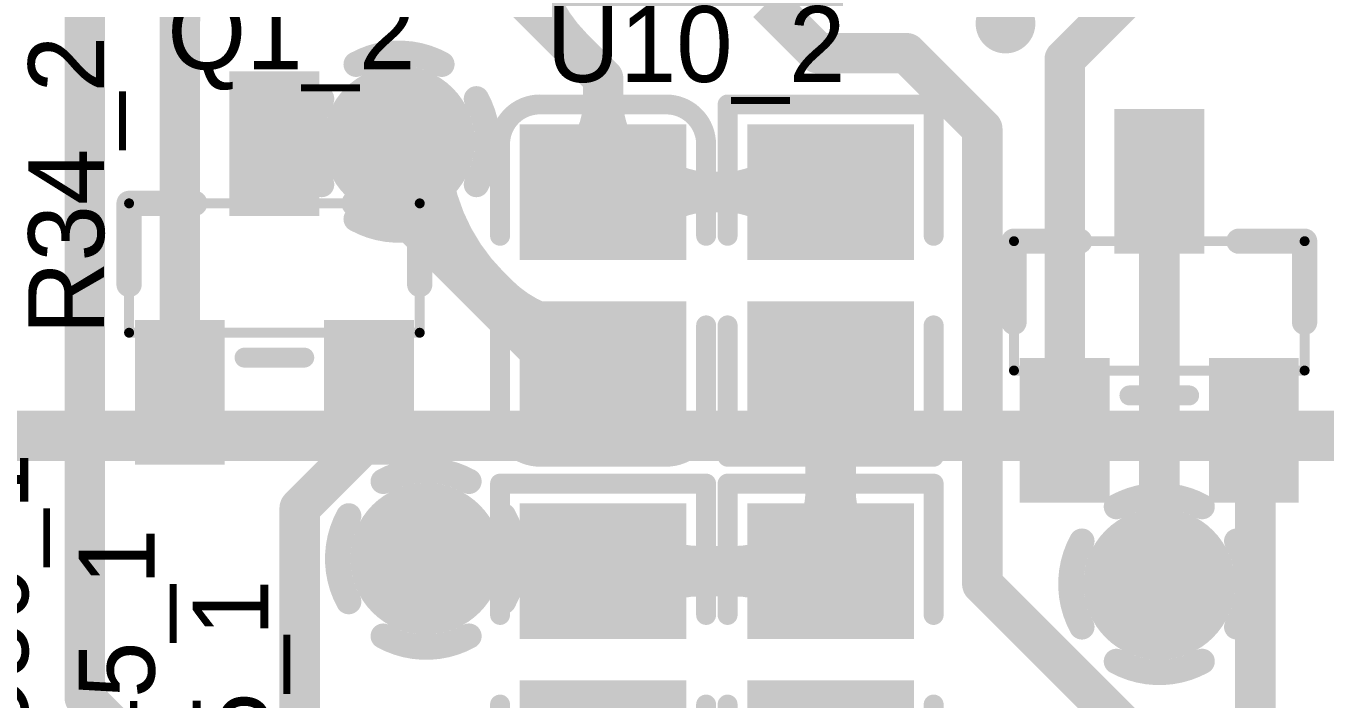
# Model space of a CAD drawing. Header units: millimetres. Extents: x 3.32 to 12.49, y 5.66 to 10.73.
# Drawn here: x 7.036 to 7.55, y 8.145 to 8.411 of the extents above; entities that cross this region are included whole.
import ezdxf

# ---------------------------------------------------------------- set-up
doc = ezdxf.new("R2010")
doc.units = ezdxf.units.MM
doc.header["$MEASUREMENT"] = 0
for name, color, linetype in [('BottomLayer', 5, 'Continuous'), ('InternalPlane1', 76, 'Continuous'), ('InternalPlane2', 16, 'Continuous'), ('Mechanical13', 56, 'Continuous'), ('MultiLayer', 9, 'Continuous'), ('TopLayer', 1, 'Continuous'), ('TopOverlay', 2, 'Continuous'), ('TopPaste', 8, 'Continuous'), ('TopSolder', 216, 'Continuous'), ('ViaHoleLayer', 16, 'Continuous')]:
    doc.layers.add(name, color=color, linetype=linetype)

# ---------------------------------------------------------------- blocks, each defined once
blk = doc.blocks.new('SOIC_8_150____7')
at = {"layer": 'Mechanical13', "const_width": 0.00394}
for points in [[(-0.09941, 0.07854), (0.09941, 0.07854)], [(-0.09941, 0.07854), (-0.09941, -0.07854)], [(0.09941, 0.07854), (0.09941, -0.07854)], [(-0.09941, -0.07854), (0.09941, -0.07854)]]:
    blk.add_lwpolyline(points, dxfattribs=at)
at = {"layer": 'Mechanical13'}
for points, const_width in [([(-0.10039, 0.07854, 1), (-0.09843, 0.07854, 1)], 0.00197), ([(-0.10039, 0.07854, 1), (-0.09843, 0.07854, 1)], 0.00197), ([(0.09843, 0.07854, 1), (0.10039, 0.07854, 1)], 0.00197), ([(0.09843, 0.07854, 1), (0.10039, 0.07854, 1)], 0.00197), ([(-0.04429, -0.04311, 1), (-0.08366, -0.04311, 1)], 0.00394), ([(-0.08465, -0.04311, 1), (-0.08268, -0.04311, 1)], 0.00197), ([(-0.04528, -0.04311, 1), (-0.04331, -0.04311, 1)], 0.00197), ([(-0.10039, -0.07854, 1), (-0.09843, -0.07854, 1)], 0.00197), ([(-0.10039, -0.07854, 1), (-0.09843, -0.07854, 1)], 0.00197), ([(0.09843, -0.07854, 1), (0.10039, -0.07854, 1)], 0.00197), ([(0.09843, -0.07854, 1), (0.10039, -0.07854, 1)], 0.00197)]:
    blk.add_lwpolyline(points, format="xyb", close=True, dxfattribs=dict(at, const_width=const_width))
at = {"layer": 'TopLayer', "const_width": 0.02756}
for points in [[(-0.075, 0.08071), (-0.075, 0.12402)], [(-0.025, 0.08071), (-0.025, 0.12402)], [(0.025, 0.08071), (0.025, 0.12402)], [(0.075, 0.08071), (0.075, 0.12402)], [(-0.075, -0.12402), (-0.075, -0.08071)], [(-0.025, -0.12402), (-0.025, -0.08071)], [(0.025, -0.12402), (0.025, -0.08071)], [(0.075, -0.12402), (0.075, -0.08071)]]:
    blk.add_lwpolyline(points, dxfattribs=at)
at = {"layer": 'TopLayer', "const_width": 0.01378}
for points in [[(-0.08189, 0.12402, 1), (-0.06811, 0.12402, 1)], [(-0.03189, 0.12402, 1), (-0.01811, 0.12402, 1)], [(0.01811, 0.12402, 1), (0.03189, 0.12402, 1)], [(0.06811, 0.12402, 1), (0.08189, 0.12402, 1)], [(-0.08189, 0.08071, 1), (-0.06811, 0.08071, 1)], [(-0.03189, 0.08071, 1), (-0.01811, 0.08071, 1)], [(0.01811, 0.08071, 1), (0.03189, 0.08071, 1)], [(0.06811, 0.08071, 1), (0.08189, 0.08071, 1)], [(-0.08189, -0.08071, 1), (-0.06811, -0.08071, 1)], [(-0.03189, -0.08071, 1), (-0.01811, -0.08071, 1)], [(0.01811, -0.08071, 1), (0.03189, -0.08071, 1)], [(0.06811, -0.08071, 1), (0.08189, -0.08071, 1)], [(-0.08189, -0.12402, 1), (-0.06811, -0.12402, 1)], [(-0.03189, -0.12402, 1), (-0.01811, -0.12402, 1)], [(0.01811, -0.12402, 1), (0.03189, -0.12402, 1)], [(0.06811, -0.12402, 1), (0.08189, -0.12402, 1)]]:
    blk.add_lwpolyline(points, format="xyb", close=True, dxfattribs=at)
at = {"layer": 'TopOverlay', "const_width": 0.01}
for points in [[(-0.09449, 0.05512), (0.09449, 0.05512)], [(-0.09449, 0.05512), (-0.09449, -0.05512)], [(0.09449, 0.05512), (0.09449, -0.05512)], [(-0.09449, -0.05512), (0.09449, -0.05512)]]:
    blk.add_lwpolyline(points, dxfattribs=at)
at = {"layer": 'TopOverlay'}
for points, const_width in [([(-0.09699, 0.05512, 1), (-0.09199, 0.05512, 1)], 0.005), ([(-0.09699, 0.05512, 1), (-0.09199, 0.05512, 1)], 0.005), ([(0.09199, 0.05512, 1), (0.09699, 0.05512, 1)], 0.005), ([(0.09199, 0.05512, 1), (0.09699, 0.05512, 1)], 0.005), ([(-0.05906, -0.02756, 1), (-0.0748, -0.02756, 1)], 0.01575), ([(-0.07874, -0.02756, 1), (-0.07087, -0.02756, 1)], 0.00787), ([(-0.06299, -0.02756, 1), (-0.05512, -0.02756, 1)], 0.00787), ([(-0.09699, -0.05512, 1), (-0.09199, -0.05512, 1)], 0.005), ([(-0.09699, -0.05512, 1), (-0.09199, -0.05512, 1)], 0.005), ([(0.09199, -0.05512, 1), (0.09699, -0.05512, 1)], 0.005), ([(0.09199, -0.05512, 1), (0.09699, -0.05512, 1)], 0.005), ([(-0.10236, -0.11417, 1), (-0.11417, -0.11417, 1)], 0.01181), ([(-0.11713, -0.11417, 1), (-0.11122, -0.11417, 1)], 0.00591), ([(-0.10531, -0.11417, 1), (-0.09941, -0.11417, 1)], 0.00591)]:
    blk.add_lwpolyline(points, format="xyb", close=True, dxfattribs=dict(at, const_width=const_width))
at = {"layer": 'TopPaste', "const_width": 0.02756}
for points in [[(-0.075, 0.08071), (-0.075, 0.12402)], [(-0.025, 0.08071), (-0.025, 0.12402)], [(0.025, 0.08071), (0.025, 0.12402)], [(0.075, 0.08071), (0.075, 0.12402)], [(-0.075, -0.12402), (-0.075, -0.08071)], [(-0.025, -0.12402), (-0.025, -0.08071)], [(0.025, -0.12402), (0.025, -0.08071)], [(0.075, -0.12402), (0.075, -0.08071)]]:
    blk.add_lwpolyline(points, dxfattribs=at)
at = {"layer": 'TopPaste', "const_width": 0.01378}
for points in [[(-0.08189, 0.12402, 1), (-0.06811, 0.12402, 1)], [(-0.03189, 0.12402, 1), (-0.01811, 0.12402, 1)], [(0.01811, 0.12402, 1), (0.03189, 0.12402, 1)], [(0.06811, 0.12402, 1), (0.08189, 0.12402, 1)], [(-0.08189, 0.08071, 1), (-0.06811, 0.08071, 1)], [(-0.03189, 0.08071, 1), (-0.01811, 0.08071, 1)], [(0.01811, 0.08071, 1), (0.03189, 0.08071, 1)], [(0.06811, 0.08071, 1), (0.08189, 0.08071, 1)], [(-0.08189, -0.08071, 1), (-0.06811, -0.08071, 1)], [(-0.03189, -0.08071, 1), (-0.01811, -0.08071, 1)], [(0.01811, -0.08071, 1), (0.03189, -0.08071, 1)], [(0.06811, -0.08071, 1), (0.08189, -0.08071, 1)], [(-0.08189, -0.12402, 1), (-0.06811, -0.12402, 1)], [(-0.03189, -0.12402, 1), (-0.01811, -0.12402, 1)], [(0.01811, -0.12402, 1), (0.03189, -0.12402, 1)], [(0.06811, -0.12402, 1), (0.08189, -0.12402, 1)]]:
    blk.add_lwpolyline(points, format="xyb", close=True, dxfattribs=at)
at = {"layer": 'TopSolder', "const_width": 0.03556}
for points in [[(-0.075, 0.08071), (-0.075, 0.12402)], [(-0.025, 0.08071), (-0.025, 0.12402)], [(0.025, 0.08071), (0.025, 0.12402)], [(0.075, 0.08071), (0.075, 0.12402)], [(-0.075, -0.12402), (-0.075, -0.08071)], [(-0.025, -0.12402), (-0.025, -0.08071)], [(0.025, -0.12402), (0.025, -0.08071)], [(0.075, -0.12402), (0.075, -0.08071)]]:
    blk.add_lwpolyline(points, dxfattribs=at)
at = {"layer": 'TopSolder', "const_width": 0.01778}
for points in [[(-0.08389, 0.12402, 1), (-0.06611, 0.12402, 1)], [(-0.03389, 0.12402, 1), (-0.01611, 0.12402, 1)], [(0.01611, 0.12402, 1), (0.03389, 0.12402, 1)], [(0.06611, 0.12402, 1), (0.08389, 0.12402, 1)], [(-0.08389, 0.08071, 1), (-0.06611, 0.08071, 1)], [(-0.03389, 0.08071, 1), (-0.01611, 0.08071, 1)], [(0.01611, 0.08071, 1), (0.03389, 0.08071, 1)], [(0.06611, 0.08071, 1), (0.08389, 0.08071, 1)], [(-0.08389, -0.08071, 1), (-0.06611, -0.08071, 1)], [(-0.03389, -0.08071, 1), (-0.01611, -0.08071, 1)], [(0.01611, -0.08071, 1), (0.03389, -0.08071, 1)], [(0.06611, -0.08071, 1), (0.08389, -0.08071, 1)], [(-0.08389, -0.12402, 1), (-0.06611, -0.12402, 1)], [(-0.03389, -0.12402, 1), (-0.01611, -0.12402, 1)], [(0.01611, -0.12402, 1), (0.03389, -0.12402, 1)], [(0.06611, -0.12402, 1), (0.08389, -0.12402, 1)]]:
    blk.add_lwpolyline(points, format="xyb", close=True, dxfattribs=at)
blk = doc.blocks.new('0805_R_37')
at = {"layer": 'TopLayer'}
for points in [[(-0.05787, -0.02894), (-0.0122, -0.02894), (-0.05787, 0.02894), (-0.0122, 0.02894)], [(0.0122, -0.02894), (0.05787, -0.02894), (0.0122, 0.02894), (0.05787, 0.02894)]]:
    blk.add_solid(points, dxfattribs=at)
at = {"layer": 'TopOverlay', "const_width": 0.00787}
for points in [[(-0.06968, -0.04075), (-0.06968, 0.04075)], [(-0.01772, 0.04075), (-0.06968, 0.04075)], [(0.06968, 0.04075), (0.01772, 0.04075)], [(0.06968, -0.04075), (0.06968, 0.04075)], [(-0.01772, -0.04075), (-0.06968, -0.04075)], [(0.06968, -0.04075), (0.01772, -0.04075)]]:
    blk.add_lwpolyline(points, dxfattribs=at)
at = {"layer": 'TopOverlay', "const_width": 0.00394}
for points in [[(-0.07165, 0.04075, 1), (-0.06772, 0.04075, 1)], [(-0.07165, 0.04075, 1), (-0.06772, 0.04075, 1)], [(-0.01969, 0.04075, 1), (-0.01575, 0.04075, 1)], [(0.01575, 0.04075, 1), (0.01969, 0.04075, 1)], [(0.06772, 0.04075, 1), (0.07165, 0.04075, 1)], [(0.06772, 0.04075, 1), (0.07165, 0.04075, 1)], [(-0.07165, -0.04075, 1), (-0.06772, -0.04075, 1)], [(-0.07165, -0.04075, 1), (-0.06772, -0.04075, 1)], [(-0.01969, -0.04075, 1), (-0.01575, -0.04075, 1)], [(0.01575, -0.04075, 1), (0.01969, -0.04075, 1)], [(0.06772, -0.04075, 1), (0.07165, -0.04075, 1)], [(0.06772, -0.04075, 1), (0.07165, -0.04075, 1)]]:
    blk.add_lwpolyline(points, format="xyb", close=True, dxfattribs=at)
at = {"layer": 'TopPaste'}
for points in [[(-0.05787, -0.02894), (-0.0122, -0.02894), (-0.05787, 0.02894), (-0.0122, 0.02894)], [(0.0122, -0.02894), (0.05787, -0.02894), (0.0122, 0.02894), (0.05787, 0.02894)]]:
    blk.add_solid(points, dxfattribs=at)
at = {"layer": 'TopSolder'}
for points in [[(-0.06187, -0.03294), (-0.0082, -0.03294), (-0.06187, 0.03294), (-0.0082, 0.03294)], [(0.0082, -0.03294), (0.06187, -0.03294), (0.0082, 0.03294), (0.06187, 0.03294)]]:
    blk.add_solid(points, dxfattribs=at)
blk = doc.blocks.new('0805_R_42')
at = {"layer": 'TopLayer'}
for points in [[(-0.05787, -0.02894), (-0.0122, -0.02894), (-0.05787, 0.02894), (-0.0122, 0.02894)], [(0.0122, -0.02894), (0.05787, -0.02894), (0.0122, 0.02894), (0.05787, 0.02894)]]:
    blk.add_solid(points, dxfattribs=at)
at = {"layer": 'TopOverlay', "const_width": 0.00787}
for points in [[(-0.06968, -0.04075), (-0.06968, 0.04075)], [(-0.01772, 0.04075), (-0.06968, 0.04075)], [(0.06968, 0.04075), (0.01772, 0.04075)], [(0.06968, -0.04075), (0.06968, 0.04075)], [(-0.01772, -0.04075), (-0.06968, -0.04075)], [(0.06968, -0.04075), (0.01772, -0.04075)]]:
    blk.add_lwpolyline(points, dxfattribs=at)
at = {"layer": 'TopOverlay', "const_width": 0.00394}
for points in [[(-0.07165, 0.04075, 1), (-0.06772, 0.04075, 1)], [(-0.07165, 0.04075, 1), (-0.06772, 0.04075, 1)], [(-0.01969, 0.04075, 1), (-0.01575, 0.04075, 1)], [(0.01575, 0.04075, 1), (0.01969, 0.04075, 1)], [(0.06772, 0.04075, 1), (0.07165, 0.04075, 1)], [(0.06772, 0.04075, 1), (0.07165, 0.04075, 1)], [(-0.07165, -0.04075, 1), (-0.06772, -0.04075, 1)], [(-0.07165, -0.04075, 1), (-0.06772, -0.04075, 1)], [(-0.01969, -0.04075, 1), (-0.01575, -0.04075, 1)], [(0.01575, -0.04075, 1), (0.01969, -0.04075, 1)], [(0.06772, -0.04075, 1), (0.07165, -0.04075, 1)], [(0.06772, -0.04075, 1), (0.07165, -0.04075, 1)]]:
    blk.add_lwpolyline(points, format="xyb", close=True, dxfattribs=at)
at = {"layer": 'TopPaste'}
for points in [[(-0.05787, -0.02894), (-0.0122, -0.02894), (-0.05787, 0.02894), (-0.0122, 0.02894)], [(0.0122, -0.02894), (0.05787, -0.02894), (0.0122, 0.02894), (0.05787, 0.02894)]]:
    blk.add_solid(points, dxfattribs=at)
at = {"layer": 'TopSolder'}
for points in [[(-0.06187, -0.03294), (-0.0082, -0.03294), (-0.06187, 0.03294), (-0.0082, 0.03294)], [(0.0082, -0.03294), (0.06187, -0.03294), (0.0082, 0.03294), (0.06187, 0.03294)]]:
    blk.add_solid(points, dxfattribs=at)
blk = doc.blocks.new('0805_R_43')
at = {"layer": 'TopLayer'}
for points in [[(-0.05787, -0.02894), (-0.0122, -0.02894), (-0.05787, 0.02894), (-0.0122, 0.02894)], [(0.0122, -0.02894), (0.05787, -0.02894), (0.0122, 0.02894), (0.05787, 0.02894)]]:
    blk.add_solid(points, dxfattribs=at)
at = {"layer": 'TopOverlay', "const_width": 0.00787}
for points in [[(-0.06968, -0.04075), (-0.06968, 0.04075)], [(-0.01772, 0.04075), (-0.06968, 0.04075)], [(0.06968, 0.04075), (0.01772, 0.04075)], [(0.06968, -0.04075), (0.06968, 0.04075)], [(-0.01772, -0.04075), (-0.06968, -0.04075)], [(0.06968, -0.04075), (0.01772, -0.04075)]]:
    blk.add_lwpolyline(points, dxfattribs=at)
at = {"layer": 'TopOverlay', "const_width": 0.00394}
for points in [[(-0.07165, 0.04075, 1), (-0.06772, 0.04075, 1)], [(-0.07165, 0.04075, 1), (-0.06772, 0.04075, 1)], [(-0.01969, 0.04075, 1), (-0.01575, 0.04075, 1)], [(0.01575, 0.04075, 1), (0.01969, 0.04075, 1)], [(0.06772, 0.04075, 1), (0.07165, 0.04075, 1)], [(0.06772, 0.04075, 1), (0.07165, 0.04075, 1)], [(-0.07165, -0.04075, 1), (-0.06772, -0.04075, 1)], [(-0.07165, -0.04075, 1), (-0.06772, -0.04075, 1)], [(-0.01969, -0.04075, 1), (-0.01575, -0.04075, 1)], [(0.01575, -0.04075, 1), (0.01969, -0.04075, 1)], [(0.06772, -0.04075, 1), (0.07165, -0.04075, 1)], [(0.06772, -0.04075, 1), (0.07165, -0.04075, 1)]]:
    blk.add_lwpolyline(points, format="xyb", close=True, dxfattribs=at)
at = {"layer": 'TopPaste'}
for points in [[(-0.05787, -0.02894), (-0.0122, -0.02894), (-0.05787, 0.02894), (-0.0122, 0.02894)], [(0.0122, -0.02894), (0.05787, -0.02894), (0.0122, 0.02894), (0.05787, 0.02894)]]:
    blk.add_solid(points, dxfattribs=at)
at = {"layer": 'TopSolder'}
for points in [[(-0.06187, -0.03294), (-0.0082, -0.03294), (-0.06187, 0.03294), (-0.0082, 0.03294)], [(0.0082, -0.03294), (0.06187, -0.03294), (0.0082, 0.03294), (0.06187, 0.03294)]]:
    blk.add_solid(points, dxfattribs=at)
blk = doc.blocks.new('SOT_23_SOT_23_3__50')
at = {"layer": 'Mechanical13', "const_width": 0.00394}
for points in [[(-0.02559, -0.05748), (-0.02559, 0.05748)], [(0.02559, 0.05748), (-0.02559, 0.05748)], [(-0.02559, -0.05748), (-0.02559, 0.05748)], [(0.02559, 0.05748), (-0.02559, 0.05748)], [(0.02559, 0.05748), (-0.02559, 0.05748)], [(-0.02559, -0.05748), (-0.02559, 0.05748)], [(0.02559, -0.05748), (0.02559, 0.05748)], [(0.02559, -0.05748), (0.02559, 0.05748)], [(0.02559, -0.05748), (0.02559, 0.05748)], [(0.02559, -0.05748), (-0.02559, -0.05748)], [(0.02559, -0.05748), (-0.02559, -0.05748)], [(0.02559, -0.05748), (-0.02559, -0.05748)]]:
    blk.add_lwpolyline(points, dxfattribs=at)
at = {"layer": 'Mechanical13', "const_width": 0.00197}
for points in [[(-0.02657, 0.05748, 1), (-0.02461, 0.05748, 1)], [(-0.02657, 0.05748, 1), (-0.02461, 0.05748, 1)], [(-0.02657, 0.05748, 1), (-0.02461, 0.05748, 1)], [(-0.02657, 0.05748, 1), (-0.02461, 0.05748, 1)], [(-0.02657, 0.05748, 1), (-0.02461, 0.05748, 1)], [(-0.02657, 0.05748, 1), (-0.02461, 0.05748, 1)], [(0.02461, 0.05748, 1), (0.02657, 0.05748, 1)], [(0.02461, 0.05748, 1), (0.02657, 0.05748, 1)], [(0.02461, 0.05748, 1), (0.02657, 0.05748, 1)], [(0.02461, 0.05748, 1), (0.02657, 0.05748, 1)], [(0.02461, 0.05748, 1), (0.02657, 0.05748, 1)], [(0.02461, 0.05748, 1), (0.02657, 0.05748, 1)], [(-0.02657, -0.05748, 1), (-0.02461, -0.05748, 1)], [(-0.02657, -0.05748, 1), (-0.02461, -0.05748, 1)], [(-0.02657, -0.05748, 1), (-0.02461, -0.05748, 1)], [(-0.02657, -0.05748, 1), (-0.02461, -0.05748, 1)], [(-0.02657, -0.05748, 1), (-0.02461, -0.05748, 1)], [(-0.02657, -0.05748, 1), (-0.02461, -0.05748, 1)], [(0.02461, -0.05748, 1), (0.02657, -0.05748, 1)], [(0.02461, -0.05748, 1), (0.02657, -0.05748, 1)], [(0.02461, -0.05748, 1), (0.02657, -0.05748, 1)], [(0.02461, -0.05748, 1), (0.02657, -0.05748, 1)], [(0.02461, -0.05748, 1), (0.02657, -0.05748, 1)], [(0.02461, -0.05748, 1), (0.02657, -0.05748, 1)]]:
    blk.add_lwpolyline(points, format="xyb", close=True, dxfattribs=at)
at = {"layer": 'TopLayer'}
for points in [[(0.02461, 0.05118), (0.02461, 0.02362), (0.07382, 0.05118), (0.07382, 0.02362)], [(-0.07382, 0.01378), (-0.07382, -0.01378), (-0.02461, 0.01378), (-0.02461, -0.01378)], [(0.02461, -0.02362), (0.02461, -0.05118), (0.07382, -0.02362), (0.07382, -0.05118)]]:
    blk.add_solid(points, dxfattribs=at)
at = {"layer": 'TopOverlay'}
for points, const_width in [([(0.0065, 0.05748), (-0.02559, 0.05748)], 0.01), ([(-0.02559, 0.0315), (-0.02559, 0.05748)], 0.01), ([(-0.02559, 0.0315), (-0.02559, 0.05748)], 0.01), ([(-0.02559, 0.0315), (-0.02559, 0.05748)], 0.01), ([(0.03543, -0.01181), (0.03543, 0.01181)], 0.00787), ([(-0.02559, -0.05748), (-0.02559, -0.0315)], 0.01), ([(0.0065, -0.05748), (-0.02559, -0.05748)], 0.01)]:
    blk.add_lwpolyline(points, dxfattribs=dict(at, const_width=const_width))
for points, const_width in [([(-0.02809, 0.05748, 1), (-0.02309, 0.05748, 1)], 0.005), ([(-0.02809, 0.05748, 1), (-0.02309, 0.05748, 1)], 0.005), ([(-0.02809, 0.05748, 1), (-0.02309, 0.05748, 1)], 0.005), ([(-0.02809, 0.05748, 1), (-0.02309, 0.05748, 1)], 0.005), ([(0.004, 0.05748, 1), (0.009, 0.05748, 1)], 0.005), ([(-0.02809, 0.0315, 1), (-0.02309, 0.0315, 1)], 0.005), ([(-0.02809, 0.0315, 1), (-0.02309, 0.0315, 1)], 0.005), ([(-0.02809, 0.0315, 1), (-0.02309, 0.0315, 1)], 0.005), ([(0.03346, 0.01181, 1), (0.0374, 0.01181, 1)], 0.00394), ([(0.03346, -0.01181, 1), (0.0374, -0.01181, 1)], 0.00394), ([(-0.02809, -0.0315, 1), (-0.02309, -0.0315, 1)], 0.005), ([(-0.02809, -0.05748, 1), (-0.02309, -0.05748, 1)], 0.005), ([(-0.02809, -0.05748, 1), (-0.02309, -0.05748, 1)], 0.005), ([(0.004, -0.05748, 1), (0.009, -0.05748, 1)], 0.005)]:
    blk.add_lwpolyline(points, format="xyb", close=True, dxfattribs=dict(at, const_width=const_width))
at = {"layer": 'TopPaste'}
for points in [[(0.02461, 0.05118), (0.02461, 0.02362), (0.07382, 0.05118), (0.07382, 0.02362)], [(-0.07382, 0.01378), (-0.07382, -0.01378), (-0.02461, 0.01378), (-0.02461, -0.01378)], [(0.02461, -0.02362), (0.02461, -0.05118), (0.07382, -0.02362), (0.07382, -0.05118)]]:
    blk.add_solid(points, dxfattribs=at)
at = {"layer": 'TopSolder'}
for points in [[(0.02061, 0.05518), (0.02061, 0.01962), (0.07782, 0.05518), (0.07782, 0.01962)], [(-0.07782, 0.01778), (-0.07782, -0.01778), (-0.02061, 0.01778), (-0.02061, -0.01778)], [(0.02061, -0.01962), (0.02061, -0.05518), (0.07782, -0.01962), (0.07782, -0.05518)]]:
    blk.add_solid(points, dxfattribs=at)
blk = doc.blocks.new('SOT_23_SOT_23_3__51')
at = {"layer": 'Mechanical13', "const_width": 0.00394}
for points in [[(-0.02559, -0.05748), (-0.02559, 0.05748)], [(0.02559, 0.05748), (-0.02559, 0.05748)], [(-0.02559, -0.05748), (-0.02559, 0.05748)], [(0.02559, 0.05748), (-0.02559, 0.05748)], [(0.02559, 0.05748), (-0.02559, 0.05748)], [(-0.02559, -0.05748), (-0.02559, 0.05748)], [(0.02559, -0.05748), (0.02559, 0.05748)], [(0.02559, -0.05748), (0.02559, 0.05748)], [(0.02559, -0.05748), (0.02559, 0.05748)], [(0.02559, -0.05748), (-0.02559, -0.05748)], [(0.02559, -0.05748), (-0.02559, -0.05748)], [(0.02559, -0.05748), (-0.02559, -0.05748)]]:
    blk.add_lwpolyline(points, dxfattribs=at)
at = {"layer": 'Mechanical13', "const_width": 0.00197}
for points in [[(-0.02657, 0.05748, 1), (-0.02461, 0.05748, 1)], [(-0.02657, 0.05748, 1), (-0.02461, 0.05748, 1)], [(-0.02657, 0.05748, 1), (-0.02461, 0.05748, 1)], [(-0.02657, 0.05748, 1), (-0.02461, 0.05748, 1)], [(-0.02657, 0.05748, 1), (-0.02461, 0.05748, 1)], [(-0.02657, 0.05748, 1), (-0.02461, 0.05748, 1)], [(0.02461, 0.05748, 1), (0.02657, 0.05748, 1)], [(0.02461, 0.05748, 1), (0.02657, 0.05748, 1)], [(0.02461, 0.05748, 1), (0.02657, 0.05748, 1)], [(0.02461, 0.05748, 1), (0.02657, 0.05748, 1)], [(0.02461, 0.05748, 1), (0.02657, 0.05748, 1)], [(0.02461, 0.05748, 1), (0.02657, 0.05748, 1)], [(-0.02657, -0.05748, 1), (-0.02461, -0.05748, 1)], [(-0.02657, -0.05748, 1), (-0.02461, -0.05748, 1)], [(-0.02657, -0.05748, 1), (-0.02461, -0.05748, 1)], [(-0.02657, -0.05748, 1), (-0.02461, -0.05748, 1)], [(-0.02657, -0.05748, 1), (-0.02461, -0.05748, 1)], [(-0.02657, -0.05748, 1), (-0.02461, -0.05748, 1)], [(0.02461, -0.05748, 1), (0.02657, -0.05748, 1)], [(0.02461, -0.05748, 1), (0.02657, -0.05748, 1)], [(0.02461, -0.05748, 1), (0.02657, -0.05748, 1)], [(0.02461, -0.05748, 1), (0.02657, -0.05748, 1)], [(0.02461, -0.05748, 1), (0.02657, -0.05748, 1)], [(0.02461, -0.05748, 1), (0.02657, -0.05748, 1)]]:
    blk.add_lwpolyline(points, format="xyb", close=True, dxfattribs=at)
at = {"layer": 'TopLayer'}
for points in [[(0.02461, 0.05118), (0.02461, 0.02362), (0.07382, 0.05118), (0.07382, 0.02362)], [(-0.07382, 0.01378), (-0.07382, -0.01378), (-0.02461, 0.01378), (-0.02461, -0.01378)], [(0.02461, -0.02362), (0.02461, -0.05118), (0.07382, -0.02362), (0.07382, -0.05118)]]:
    blk.add_solid(points, dxfattribs=at)
at = {"layer": 'TopOverlay'}
for points, const_width in [([(0.0065, 0.05748), (-0.02559, 0.05748)], 0.01), ([(-0.02559, 0.0315), (-0.02559, 0.05748)], 0.01), ([(-0.02559, 0.0315), (-0.02559, 0.05748)], 0.01), ([(-0.02559, 0.0315), (-0.02559, 0.05748)], 0.01), ([(0.03543, -0.01181), (0.03543, 0.01181)], 0.00787), ([(-0.02559, -0.05748), (-0.02559, -0.0315)], 0.01), ([(0.0065, -0.05748), (-0.02559, -0.05748)], 0.01)]:
    blk.add_lwpolyline(points, dxfattribs=dict(at, const_width=const_width))
for points, const_width in [([(-0.02809, 0.05748, 1), (-0.02309, 0.05748, 1)], 0.005), ([(-0.02809, 0.05748, 1), (-0.02309, 0.05748, 1)], 0.005), ([(-0.02809, 0.05748, 1), (-0.02309, 0.05748, 1)], 0.005), ([(-0.02809, 0.05748, 1), (-0.02309, 0.05748, 1)], 0.005), ([(0.004, 0.05748, 1), (0.009, 0.05748, 1)], 0.005), ([(-0.02809, 0.0315, 1), (-0.02309, 0.0315, 1)], 0.005), ([(-0.02809, 0.0315, 1), (-0.02309, 0.0315, 1)], 0.005), ([(-0.02809, 0.0315, 1), (-0.02309, 0.0315, 1)], 0.005), ([(0.03346, 0.01181, 1), (0.0374, 0.01181, 1)], 0.00394), ([(0.03346, -0.01181, 1), (0.0374, -0.01181, 1)], 0.00394), ([(-0.02809, -0.0315, 1), (-0.02309, -0.0315, 1)], 0.005), ([(-0.02809, -0.05748, 1), (-0.02309, -0.05748, 1)], 0.005), ([(-0.02809, -0.05748, 1), (-0.02309, -0.05748, 1)], 0.005), ([(0.004, -0.05748, 1), (0.009, -0.05748, 1)], 0.005)]:
    blk.add_lwpolyline(points, format="xyb", close=True, dxfattribs=dict(at, const_width=const_width))
at = {"layer": 'TopPaste'}
for points in [[(0.02461, 0.05118), (0.02461, 0.02362), (0.07382, 0.05118), (0.07382, 0.02362)], [(-0.07382, 0.01378), (-0.07382, -0.01378), (-0.02461, 0.01378), (-0.02461, -0.01378)], [(0.02461, -0.02362), (0.02461, -0.05118), (0.07382, -0.02362), (0.07382, -0.05118)]]:
    blk.add_solid(points, dxfattribs=at)
at = {"layer": 'TopSolder'}
for points in [[(0.02061, 0.05518), (0.02061, 0.01962), (0.07782, 0.05518), (0.07782, 0.01962)], [(-0.07782, 0.01778), (-0.07782, -0.01778), (-0.02061, 0.01778), (-0.02061, -0.01778)], [(0.02061, -0.01962), (0.02061, -0.05518), (0.07782, -0.01962), (0.07782, -0.05518)]]:
    blk.add_solid(points, dxfattribs=at)
blk = doc.blocks.new('0805_C_82')
at = {"layer": 'TopLayer'}
for points in [[(-0.05787, -0.02894), (-0.0122, -0.02894), (-0.05787, 0.02894), (-0.0122, 0.02894)], [(0.0122, -0.02894), (0.05787, -0.02894), (0.0122, 0.02894), (0.05787, 0.02894)]]:
    blk.add_solid(points, dxfattribs=at)
at = {"layer": 'TopOverlay', "const_width": 0.00787}
for points in [[(-0.06969, 0.025, -0.414214), (-0.05394, 0.04075)], [(0.05394, 0.04075, -0.414213), (0.06969, 0.025)], [(-0.05394, -0.04075, -0.414213), (-0.06969, -0.025)], [(0.06968, -0.025, -0.414214), (0.05394, -0.04075)]]:
    blk.add_lwpolyline(points, format="xyb", dxfattribs=at)
for points in [[(-0.05394, 0.04075), (-0.01772, 0.04075)], [(0.01772, 0.04075), (0.05394, 0.04075)], [(-0.06969, 0.025), (-0.06969, -0.025)], [(0.06968, 0.025), (0.06968, -0.025)], [(-0.05394, -0.04075), (-0.01772, -0.04075)], [(0.01772, -0.04075), (0.05394, -0.04075)]]:
    blk.add_lwpolyline(points, dxfattribs=at)
at = {"layer": 'TopOverlay', "const_width": 0.00394}
for points in [[(-0.05591, 0.04075, 1), (-0.05197, 0.04075, 1)], [(-0.05591, 0.04075, 1), (-0.05197, 0.04075, 1)], [(-0.01969, 0.04075, 1), (-0.01575, 0.04075, 1)], [(0.01575, 0.04075, 1), (0.01969, 0.04075, 1)], [(0.05197, 0.04075, 1), (0.05591, 0.04075, 1)], [(0.05197, 0.04075, 1), (0.05591, 0.04075, 1)], [(-0.07165, 0.025, 1), (-0.06772, 0.025, 1)], [(-0.07165, 0.025, 1), (-0.06772, 0.025, 1)], [(0.06772, 0.025, 1), (0.07165, 0.025, 1)], [(0.06772, 0.025, 1), (0.07165, 0.025, 1)], [(-0.07165, -0.025, 1), (-0.06772, -0.025, 1)], [(-0.07165, -0.025, 1), (-0.06772, -0.025, 1)], [(0.06772, -0.025, 1), (0.07165, -0.025, 1)], [(0.06772, -0.025, 1), (0.07165, -0.025, 1)], [(-0.05591, -0.04075, 1), (-0.05197, -0.04075, 1)], [(-0.05591, -0.04075, 1), (-0.05197, -0.04075, 1)], [(-0.01969, -0.04075, 1), (-0.01575, -0.04075, 1)], [(0.01575, -0.04075, 1), (0.01969, -0.04075, 1)], [(0.05197, -0.04075, 1), (0.05591, -0.04075, 1)], [(0.05197, -0.04075, 1), (0.05591, -0.04075, 1)]]:
    blk.add_lwpolyline(points, format="xyb", close=True, dxfattribs=at)
at = {"layer": 'TopPaste'}
for points in [[(-0.05787, -0.02894), (-0.0122, -0.02894), (-0.05787, 0.02894), (-0.0122, 0.02894)], [(0.0122, -0.02894), (0.05787, -0.02894), (0.0122, 0.02894), (0.05787, 0.02894)]]:
    blk.add_solid(points, dxfattribs=at)
at = {"layer": 'TopSolder'}
for points in [[(-0.06187, -0.03294), (-0.0082, -0.03294), (-0.06187, 0.03294), (-0.0082, 0.03294)], [(0.0082, -0.03294), (0.06187, -0.03294), (0.0082, 0.03294), (0.06187, 0.03294)]]:
    blk.add_solid(points, dxfattribs=at)

msp = doc.modelspace()

# ---------------------------------------------------------------- linework, layer by layer
at = {"layer": 'BottomLayer', "const_width": 0.02}
for points in [[(7.17366, 8.36504, 1), (7.19366, 8.36504, 1)], [(7.18437, 8.20004, 1), (7.20437, 8.20004, 1)], [(7.47437, 8.19004, 1), (7.49437, 8.19004, 1)]]:
    msp.add_lwpolyline(points, format="xyb", close=True, dxfattribs=at)
msp.add_lwpolyline([(6.96701, 8.24866), (7.67701, 8.24866)], dxfattribs=at)
at = {"layer": 'InternalPlane1', "const_width": 0.01}
for points in [[(7.16669, 8.39565, -0.258618), (7.20063, 8.39565)], [(7.15305, 8.34807, -0.258618), (7.15305, 8.38201)], [(7.21427, 8.38201, -0.258618), (7.21427, 8.34807)], [(7.20063, 8.33443, -0.258618), (7.16669, 8.33443)], [(7.4674, 8.22065, -0.258618), (7.50134, 8.22065)], [(7.45376, 8.17307, -0.258618), (7.45376, 8.20701)], [(7.51498, 8.20701, -0.258618), (7.51498, 8.17307)], [(7.50134, 8.15943, -0.258618), (7.4674, 8.15943)]]:
    msp.add_lwpolyline(points, format="xyb", dxfattribs=at)
at = {"layer": 'InternalPlane1'}
for points, const_width in [([(7.16419, 8.39565, 1), (7.16919, 8.39565, 1)], 0.005), ([(7.19813, 8.39565, 1), (7.20313, 8.39565, 1)], 0.005), ([(7.15055, 8.38201, 1), (7.15555, 8.38201, 1)], 0.005), ([(7.21177, 8.38201, 1), (7.21677, 8.38201, 1)], 0.005), ([(7.15055, 8.34807, 1), (7.15555, 8.34807, 1)], 0.005), ([(7.21177, 8.34807, 1), (7.21677, 8.34807, 1)], 0.005), ([(7.16419, 8.33443, 1), (7.16919, 8.33443, 1)], 0.005), ([(7.19813, 8.33443, 1), (7.20313, 8.33443, 1)], 0.005), ([(7.17937, 8.20004, 1), (7.20937, 8.20004, 1)], 0.03), ([(7.4649, 8.22065, 1), (7.4699, 8.22065, 1)], 0.005), ([(7.49884, 8.22065, 1), (7.50384, 8.22065, 1)], 0.005), ([(7.45126, 8.20701, 1), (7.45626, 8.20701, 1)], 0.005), ([(7.51248, 8.20701, 1), (7.51748, 8.20701, 1)], 0.005), ([(7.45126, 8.17307, 1), (7.45626, 8.17307, 1)], 0.005), ([(7.51248, 8.17307, 1), (7.51748, 8.17307, 1)], 0.005), ([(7.4649, 8.15943, 1), (7.4699, 8.15943, 1)], 0.005), ([(7.49884, 8.15943, 1), (7.50384, 8.15943, 1)], 0.005)]:
    msp.add_lwpolyline(points, format="xyb", close=True, dxfattribs=dict(at, const_width=const_width))
at = {"layer": 'InternalPlane2'}
for points, const_width in [([(7.16866, 8.36504, 1), (7.19866, 8.36504, 1)], 0.03), ([(7.1749, 8.23065, 1), (7.1799, 8.23065, 1)], 0.005), ([(7.20884, 8.23065, 1), (7.21384, 8.23065, 1)], 0.005), ([(7.16126, 8.21701, 1), (7.16626, 8.21701, 1)], 0.005), ([(7.22248, 8.21701, 1), (7.22748, 8.21701, 1)], 0.005), ([(7.46937, 8.19004, 1), (7.49937, 8.19004, 1)], 0.03), ([(7.16126, 8.18307, 1), (7.16626, 8.18307, 1)], 0.005), ([(7.22248, 8.18307, 1), (7.22748, 8.18307, 1)], 0.005), ([(7.1749, 8.16943, 1), (7.1799, 8.16943, 1)], 0.005), ([(7.20884, 8.16943, 1), (7.21384, 8.16943, 1)], 0.005)]:
    msp.add_lwpolyline(points, format="xyb", close=True, dxfattribs=dict(at, const_width=const_width))
at = {"layer": 'InternalPlane2', "const_width": 0.01}
for points in [[(7.1774, 8.23065, -0.258618), (7.21134, 8.23065)], [(7.16376, 8.18307, -0.258618), (7.16376, 8.21701)], [(7.22498, 8.21701, -0.258618), (7.22498, 8.18307)], [(7.21134, 8.16943, -0.258618), (7.1774, 8.16943)]]:
    msp.add_lwpolyline(points, format="xyb", dxfattribs=at)
at = {"layer": 'MultiLayer', "const_width": 0.02}
for points in [[(7.17366, 8.36504, 1), (7.19366, 8.36504, 1)], [(7.18437, 8.20004, 1), (7.20437, 8.20004, 1)], [(7.47437, 8.19004, 1), (7.49437, 8.19004, 1)]]:
    msp.add_lwpolyline(points, format="xyb", close=True, dxfattribs=at)
at = {"layer": 'TopLayer'}
for points, const_width in [([(7.05937, 8.14504), (7.05937, 8.52504)], 0.016), ([(7.09697, 8.26583), (7.09697, 8.4576)], 0.016), ([(7.20937, 8.44508), (7.26437, 8.39008)], 0.016), ([(7.44697, 8.39764), (7.49437, 8.44504)], 0.016), ([(7.32937, 8.42004), (7.34937, 8.40004)], 0.016), ([(7.34937, 8.40004), (7.38437, 8.40004)], 0.016), ([(7.38437, 8.40004), (7.41437, 8.37004)], 0.016), ([(7.44697, 8.25087), (7.44697, 8.39764)], 0.016), ([(7.26437, 8.34512), (7.26437, 8.39008)], 0.016), ([(7.41437, 8.19004), (7.41437, 8.37004)], 0.016), ([(7.13437, 8.36425), (7.18287, 8.36425)], 0.02), ([(7.18287, 8.36425), (7.18366, 8.36504)], 0.02), ([(7.18366, 8.34075), (7.18366, 8.36504)], 0.02), ([(7.48437, 8.19004), (7.48437, 8.34929)], 0.016), ([(7.18366, 8.34075), (7.24937, 8.27504)], 0.02), ([(7.26437, 8.34512), (7.35437, 8.34512)], 0.016), ([(7.24937, 8.27504), (7.26437, 8.27504)], 0.02), ([(7.35437, 8.19512), (7.35437, 8.27504)], 0.02), ([(7.52177, 8.25087), (7.52177, 8.27087)], 0.016), ([(7.17177, 8.24744), (7.17177, 8.26583)], 0.016), ([(7.52177, 8.25087), (7.52237, 8.25027)], 0.016), ([(7.52237, 8.13527), (7.52237, 8.25027)], 0.016), ([(7.14437, 8.22004), (7.17177, 8.24744)], 0.016), ([(7.14437, 8.13004), (7.14437, 8.22004)], 0.016), ([(7.19437, 8.20004), (7.19929, 8.19512)], 0.02), ([(7.19929, 8.19512), (7.26437, 8.19512)], 0.02), ([(7.26437, 8.19512), (7.35437, 8.19512)], 0.02), ([(7.41437, 8.19004), (7.64437, 7.96004)], 0.016), ([(7.05937, 8.14504), (7.19437, 8.01004)], 0.016)]:
    msp.add_lwpolyline(points, dxfattribs=dict(at, const_width=const_width))
for points, const_width in [([(7.09697, 8.41191, -0.198912), (7.11876, 8.46451)], 0.016), ([(7.25214, 8.40231, -0.198912), (7.23444, 8.44504)], 0.016), ([(7.26437, 8.38093, -0.198912), (7.25388, 8.35561)], 0.016), ([(7.27486, 8.35561, -0.198912), (7.26437, 8.38093)], 0.016), ([(7.17659, 8.37211, -0.198912), (7.15762, 8.36425)], 0.02), ([(7.16142, 8.36425, -0.198912), (7.17659, 8.35797)], 0.02), ([(7.18377, 8.34064, -0.198912), (7.17366, 8.36504)], 0.02), ([(7.21791, 8.3065, -0.198912), (7.19366, 8.36504)], 0.02), ([(7.17659, 8.35797, -0.198912), (7.18366, 8.3409)], 0.02), ([(7.18366, 8.3409, -0.198912), (7.19073, 8.35797)], 0.02), ([(7.30629, 8.34512, -0.198912), (7.28096, 8.35561)], 0.016), ([(7.33778, 8.35561, -0.198912), (7.31245, 8.34512)], 0.016), ([(7.28096, 8.33463, -0.198912), (7.30629, 8.34512)], 0.016), ([(7.31245, 8.34512, -0.198912), (7.33778, 8.33463)], 0.016), ([(7.48028, 8.33438, -0.198912), (7.48437, 8.32451)], 0.016), ([(7.48437, 8.32451, -0.198912), (7.48846, 8.33438)], 0.016), ([(7.25827, 8.28787, -0.198912), (7.22117, 8.30324)], 0.02), ([(7.09697, 8.29061, -0.198912), (7.09288, 8.28074)], 0.016), ([(7.10106, 8.28074, -0.198912), (7.09697, 8.29061)], 0.016), ([(7.44697, 8.27565, -0.198912), (7.44288, 8.26578)], 0.016), ([(7.45106, 8.26578, -0.198912), (7.44697, 8.27565)], 0.016), ([(7.34529, 8.26596, -0.198912), (7.35437, 8.24405)], 0.02), ([(7.35437, 8.24405, -0.198912), (7.36345, 8.26596)], 0.02), ([(7.16599, 8.255, -0.198912), (7.15656, 8.23223)], 0.016), ([(7.51769, 8.23595, -0.198912), (7.52237, 8.22464)], 0.016), ([(7.35437, 8.2261, -0.198912), (7.34529, 8.20419)], 0.02), ([(7.36345, 8.20419, -0.198912), (7.35437, 8.2261)], 0.02), ([(7.48437, 8.21901, -0.198912), (7.47588, 8.19852)], 0.016), ([(7.49286, 8.19852, -0.198912), (7.48437, 8.21901)], 0.016), ([(7.23039, 8.19512, -0.198912), (7.20144, 8.20711)], 0.02), ([(7.24919, 8.20419, -0.198912), (7.22728, 8.19512)], 0.02), ([(7.30146, 8.19512, -0.198912), (7.27955, 8.20419)], 0.02), ([(7.33919, 8.20419, -0.198912), (7.31728, 8.19512)], 0.02), ([(7.22728, 8.19512, -0.198912), (7.24919, 8.18604)], 0.02), ([(7.27955, 8.18604, -0.198912), (7.30146, 8.19512)], 0.02), ([(7.31728, 8.19512, -0.198912), (7.33919, 8.18604)], 0.02)]:
    msp.add_lwpolyline(points, format="xyb", dxfattribs=dict(at, const_width=const_width))
for points, const_width in [([(7.09297, 8.41191, 1), (7.10097, 8.41191, 1)], 0.008), ([(7.24814, 8.40231, 1), (7.25614, 8.40231, 1)], 0.008), ([(7.34537, 8.40004, 1), (7.35337, 8.40004, 1)], 0.008), ([(7.34537, 8.40004, 1), (7.35337, 8.40004, 1)], 0.008), ([(7.38037, 8.40004, 1), (7.38837, 8.40004, 1)], 0.008), ([(7.38037, 8.40004, 1), (7.38837, 8.40004, 1)], 0.008), ([(7.44297, 8.39764, 1), (7.45097, 8.39764, 1)], 0.008), ([(7.44297, 8.39764, 1), (7.45097, 8.39764, 1)], 0.008), ([(7.26037, 8.39008, 1), (7.26837, 8.39008, 1)], 0.008), ([(7.26037, 8.39008, 1), (7.26837, 8.39008, 1)], 0.008), ([(7.26037, 8.38093, 1), (7.26837, 8.38093, 1)], 0.008), ([(7.26037, 8.38093, 1), (7.26837, 8.38093, 1)], 0.008), ([(7.17366, 8.36504, 1), (7.19366, 8.36504, 1)], 0.02), ([(7.17159, 8.37211, 1), (7.18159, 8.37211, 1)], 0.01), ([(7.41037, 8.37004, 1), (7.41837, 8.37004, 1)], 0.008), ([(7.41037, 8.37004, 1), (7.41837, 8.37004, 1)], 0.008), ([(7.12937, 8.36425, 1), (7.13937, 8.36425, 1)], 0.01), ([(7.15262, 8.36425, 1), (7.16262, 8.36425, 1)], 0.01), ([(7.15642, 8.36425, 1), (7.16642, 8.36425, 1)], 0.01), ([(7.16866, 8.36504, 1), (7.17866, 8.36504, 1)], 0.01), ([(7.17787, 8.36425, 1), (7.18787, 8.36425, 1)], 0.01), ([(7.17787, 8.36425, 1), (7.18787, 8.36425, 1)], 0.01), ([(7.17866, 8.36504, 1), (7.18866, 8.36504, 1)], 0.01), ([(7.17866, 8.36504, 1), (7.18866, 8.36504, 1)], 0.01), ([(7.18866, 8.36504, 1), (7.19866, 8.36504, 1)], 0.01), ([(7.17159, 8.35797, 1), (7.18159, 8.35797, 1)], 0.01), ([(7.17159, 8.35797, 1), (7.18159, 8.35797, 1)], 0.01), ([(7.18573, 8.35797, 1), (7.19573, 8.35797, 1)], 0.01), ([(7.24988, 8.35561, 1), (7.25788, 8.35561, 1)], 0.008), ([(7.27086, 8.35561, 1), (7.27886, 8.35561, 1)], 0.008), ([(7.27696, 8.35561, 1), (7.28496, 8.35561, 1)], 0.008), ([(7.33378, 8.35561, 1), (7.34178, 8.35561, 1)], 0.008), ([(7.48037, 8.34929, 1), (7.48837, 8.34929, 1)], 0.008), ([(7.17866, 8.3409, 1), (7.18866, 8.3409, 1)], 0.01), ([(7.17866, 8.3409, 1), (7.18866, 8.3409, 1)], 0.01), ([(7.17866, 8.34075, 1), (7.18866, 8.34075, 1)], 0.01), ([(7.17866, 8.34075, 1), (7.18866, 8.34075, 1)], 0.01), ([(7.17877, 8.34064, 1), (7.18877, 8.34064, 1)], 0.01), ([(7.26037, 8.34512, 1), (7.26837, 8.34512, 1)], 0.008), ([(7.26037, 8.34512, 1), (7.26837, 8.34512, 1)], 0.008), ([(7.30229, 8.34512, 1), (7.31029, 8.34512, 1)], 0.008), ([(7.30229, 8.34512, 1), (7.31029, 8.34512, 1)], 0.008), ([(7.30845, 8.34512, 1), (7.31645, 8.34512, 1)], 0.008), ([(7.30845, 8.34512, 1), (7.31645, 8.34512, 1)], 0.008), ([(7.35037, 8.34512, 1), (7.35837, 8.34512, 1)], 0.008), ([(7.27696, 8.33463, 1), (7.28496, 8.33463, 1)], 0.008), ([(7.33378, 8.33463, 1), (7.34178, 8.33463, 1)], 0.008), ([(7.47628, 8.33438, 1), (7.48428, 8.33438, 1)], 0.008), ([(7.48446, 8.33438, 1), (7.49246, 8.33438, 1)], 0.008), ([(7.48037, 8.32451, 1), (7.48837, 8.32451, 1)], 0.008), ([(7.48037, 8.32451, 1), (7.48837, 8.32451, 1)], 0.008), ([(7.21291, 8.3065, 1), (7.22291, 8.3065, 1)], 0.01), ([(7.21617, 8.30324, 1), (7.22617, 8.30324, 1)], 0.01), ([(7.09297, 8.29061, 1), (7.10097, 8.29061, 1)], 0.008), ([(7.09297, 8.29061, 1), (7.10097, 8.29061, 1)], 0.008), ([(7.25327, 8.28787, 1), (7.26327, 8.28787, 1)], 0.01), ([(7.08888, 8.28074, 1), (7.09688, 8.28074, 1)], 0.008), ([(7.09706, 8.28074, 1), (7.10506, 8.28074, 1)], 0.008), ([(7.24437, 8.27504, 1), (7.25437, 8.27504, 1)], 0.01), ([(7.24437, 8.27504, 1), (7.25437, 8.27504, 1)], 0.01), ([(7.25937, 8.27504, 1), (7.26937, 8.27504, 1)], 0.01), ([(7.34937, 8.27504, 1), (7.35937, 8.27504, 1)], 0.01), ([(7.44297, 8.27565, 1), (7.45097, 8.27565, 1)], 0.008), ([(7.44297, 8.27565, 1), (7.45097, 8.27565, 1)], 0.008), ([(7.51777, 8.27087, 1), (7.52577, 8.27087, 1)], 0.008), ([(7.09297, 8.26583, 1), (7.10097, 8.26583, 1)], 0.008), ([(7.16777, 8.26583, 1), (7.17577, 8.26583, 1)], 0.008), ([(7.34029, 8.26596, 1), (7.35029, 8.26596, 1)], 0.01), ([(7.35845, 8.26596, 1), (7.36845, 8.26596, 1)], 0.01), ([(7.43888, 8.26578, 1), (7.44688, 8.26578, 1)], 0.008), ([(7.44706, 8.26578, 1), (7.45506, 8.26578, 1)], 0.008), ([(7.16199, 8.255, 1), (7.16999, 8.255, 1)], 0.008), ([(7.44297, 8.25087, 1), (7.45097, 8.25087, 1)], 0.008), ([(7.51777, 8.25087, 1), (7.52577, 8.25087, 1)], 0.008), ([(7.51777, 8.25087, 1), (7.52577, 8.25087, 1)], 0.008), ([(7.51837, 8.25027, 1), (7.52637, 8.25027, 1)], 0.008), ([(7.51837, 8.25027, 1), (7.52637, 8.25027, 1)], 0.008), ([(7.16777, 8.24744, 1), (7.17577, 8.24744, 1)], 0.008), ([(7.16777, 8.24744, 1), (7.17577, 8.24744, 1)], 0.008), ([(7.34937, 8.24405, 1), (7.35937, 8.24405, 1)], 0.01), ([(7.34937, 8.24405, 1), (7.35937, 8.24405, 1)], 0.01), ([(7.51369, 8.23595, 1), (7.52169, 8.23595, 1)], 0.008), ([(7.15256, 8.23223, 1), (7.16056, 8.23223, 1)], 0.008), ([(7.34937, 8.2261, 1), (7.35937, 8.2261, 1)], 0.01), ([(7.34937, 8.2261, 1), (7.35937, 8.2261, 1)], 0.01), ([(7.51837, 8.22464, 1), (7.52637, 8.22464, 1)], 0.008), ([(7.14037, 8.22004, 1), (7.14837, 8.22004, 1)], 0.008), ([(7.14037, 8.22004, 1), (7.14837, 8.22004, 1)], 0.008), ([(7.48037, 8.21901, 1), (7.48837, 8.21901, 1)], 0.008), ([(7.48037, 8.21901, 1), (7.48837, 8.21901, 1)], 0.008), ([(7.18437, 8.20004, 1), (7.20437, 8.20004, 1)], 0.02), ([(7.19644, 8.20711, 1), (7.20644, 8.20711, 1)], 0.01), ([(7.24419, 8.20419, 1), (7.25419, 8.20419, 1)], 0.01), ([(7.27455, 8.20419, 1), (7.28455, 8.20419, 1)], 0.01), ([(7.33419, 8.20419, 1), (7.34419, 8.20419, 1)], 0.01), ([(7.34029, 8.20419, 1), (7.35029, 8.20419, 1)], 0.01), ([(7.35845, 8.20419, 1), (7.36845, 8.20419, 1)], 0.01), ([(7.18937, 8.20004, 1), (7.19937, 8.20004, 1)], 0.01), ([(7.47437, 8.19004, 1), (7.49437, 8.19004, 1)], 0.02), ([(7.47189, 8.19852, 1), (7.47989, 8.19852, 1)], 0.008), ([(7.48886, 8.19852, 1), (7.49686, 8.19852, 1)], 0.008), ([(7.19429, 8.19512, 1), (7.20429, 8.19512, 1)], 0.01), ([(7.19429, 8.19512, 1), (7.20429, 8.19512, 1)], 0.01), ([(7.22228, 8.19512, 1), (7.23228, 8.19512, 1)], 0.01), ([(7.22228, 8.19512, 1), (7.23228, 8.19512, 1)], 0.01), ([(7.22539, 8.19512, 1), (7.23539, 8.19512, 1)], 0.01), ([(7.25937, 8.19512, 1), (7.26937, 8.19512, 1)], 0.01), ([(7.25937, 8.19512, 1), (7.26937, 8.19512, 1)], 0.01), ([(7.29646, 8.19512, 1), (7.30646, 8.19512, 1)], 0.01), ([(7.29646, 8.19512, 1), (7.30646, 8.19512, 1)], 0.01), ([(7.31228, 8.19512, 1), (7.32228, 8.19512, 1)], 0.01), ([(7.31228, 8.19512, 1), (7.32228, 8.19512, 1)], 0.01), ([(7.34937, 8.19512, 1), (7.35937, 8.19512, 1)], 0.01), ([(7.34937, 8.19512, 1), (7.35937, 8.19512, 1)], 0.01), ([(7.41037, 8.19004, 1), (7.41837, 8.19004, 1)], 0.008), ([(7.41037, 8.19004, 1), (7.41837, 8.19004, 1)], 0.008), ([(7.48037, 8.19004, 1), (7.48837, 8.19004, 1)], 0.008), ([(7.24419, 8.18604, 1), (7.25419, 8.18604, 1)], 0.01), ([(7.27455, 8.18604, 1), (7.28455, 8.18604, 1)], 0.01), ([(7.33419, 8.18604, 1), (7.34419, 8.18604, 1)], 0.01), ([(7.05537, 8.14504, 1), (7.06337, 8.14504, 1)], 0.008), ([(7.05537, 8.14504, 1), (7.06337, 8.14504, 1)], 0.008)]:
    msp.add_lwpolyline(points, format="xyb", close=True, dxfattribs=dict(at, const_width=const_width))
at = {"layer": 'ViaHoleLayer', "const_width": 0.01}
for points in [[(7.17866, 8.36504, 1), (7.18866, 8.36504, 1)], [(7.18937, 8.20004, 1), (7.19937, 8.20004, 1)], [(7.47937, 8.19004, 1), (7.48937, 8.19004, 1)]]:
    msp.add_lwpolyline(points, format="xyb", close=True, dxfattribs=at)

# ---------------------------------------------------------------- block references
for name, p, rotation in [('SOIC_8_150____7', (7.30937, 8.52004), 90), ('SOT_23_SOT_23_3__51', (7.13437, 8.31504), 270), ('0805_C_82', (7.26437, 8.31008), 90), ('0805_R_42', (7.35437, 8.31008), 270), ('SOT_23_SOT_23_3__50', (7.48437, 8.30008), 270), ('0805_R_43', (7.26437, 8.16008), 270), ('0805_R_37', (7.35437, 8.16008), 270)]:
    msp.add_blockref(name, p, dxfattribs=dict(rotation=rotation))

# ---------------------------------------------------------------- texts
at = {"layer": 'TopOverlay'}
for s, p in [('Q1_2', (7.09201, 8.39366)), ('U10_2', (7.24201, 8.38866))]:
    msp.add_text(s, height=0.03, dxfattribs=at).set_placement(p)
for s, p in [('R34_2', (7.06701, 8.28866)), ('C50_1', (7.03701, 8.12366)), ('R45_1', (7.08701, 8.09366)), ('Q5_1', (7.13201, 8.09366))]:
    msp.add_text(s, height=0.03, rotation=90, dxfattribs=at).set_placement(p)

doc.saveas('drawing.dxf')
